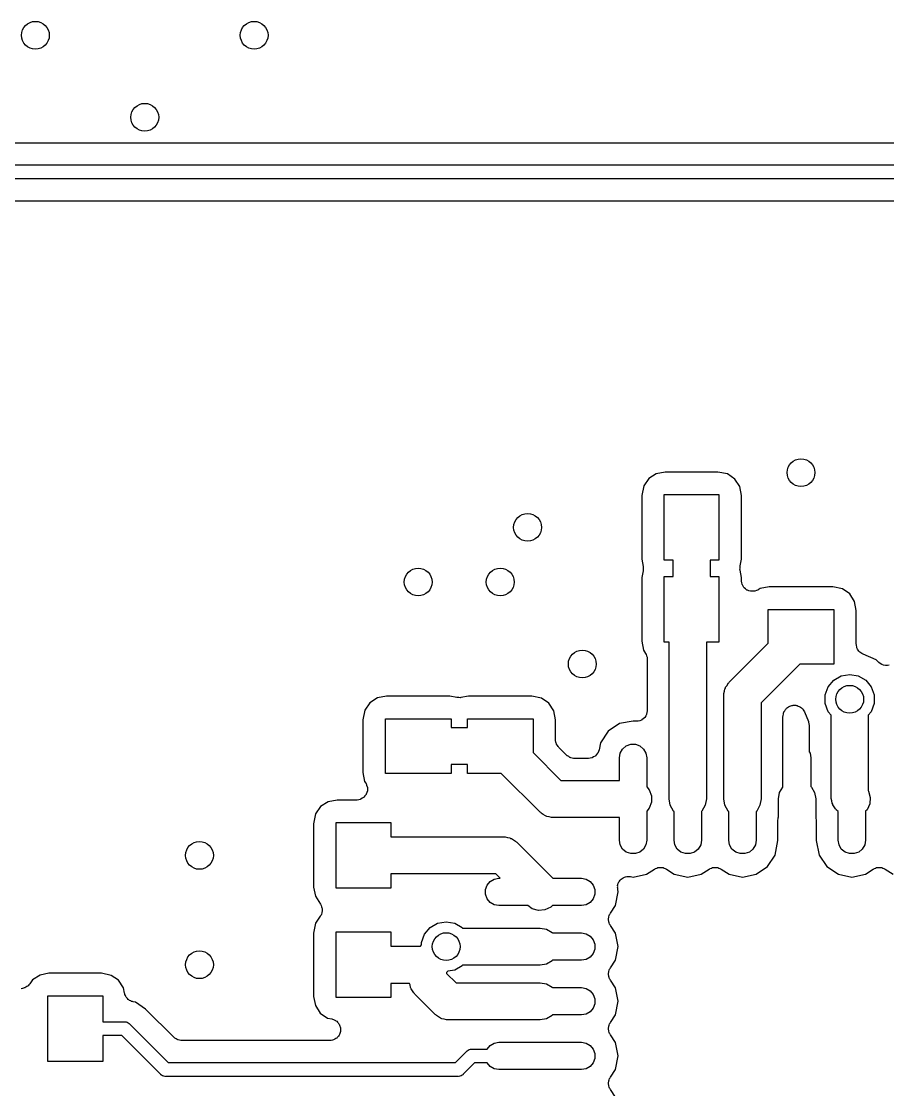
# Model space of a CAD drawing. Extents: x 85 to 210, y -138 to -65.
# Drawn here: x 147.12 to 155.04, y -122.14 to -112.37 of the extents above; entities that cross this region are included whole.
import ezdxf

# ---------------------------------------------------------------- set-up
doc = ezdxf.new("R2010")
doc.units = 0
doc.header["$MEASUREMENT"] = 0
doc.layers.add('BLACK', color=7, linetype='CONTINUOUS')

msp = doc.modelspace()

# ---------------------------------------------------------------- linework, layer by layer
at = {"layer": 'Black'}
for p, q in [((160.599, -113.486), (140.01, -113.486)), ((140, -113.686), (160.724, -113.686)), ((160.75, -113.813), (140.026, -113.813)), ((140.151, -114.013), (160.74, -114.013)), ((152.927, -116.51), (152.858, -116.554)), ((153.009, -116.494), (152.927, -116.51)), ((153.49, -116.494), (153.009, -116.494)), ((153.579, -116.512), (153.49, -116.494)), ((153.646, -116.558), (153.579, -116.512)), ((152.812, -116.621), (152.794, -116.71)), ((152.858, -116.554), (152.812, -116.621)), ((153.69, -116.627), (153.646, -116.558)), ((153.706, -116.709), (153.69, -116.627)), ((152.794, -116.71), (152.794, -117.291)), ((153, -117.3), (153, -116.7)), ((153, -116.7), (153.5, -116.7)), ((153.5, -116.7), (153.5, -117.3)), ((153.706, -117.29), (153.706, -116.709)), ((152.794, -117.291), (152.807, -117.359)), ((153.08, -117.3), (153, -117.3)), ((153.08, -117.45), (153.08, -117.3)), ((153.5, -117.3), (153.42, -117.3)), ((153.42, -117.3), (153.42, -117.45)), ((153.693, -117.352), (153.706, -117.29)), ((152.807, -117.398), (152.794, -117.46)), ((152.807, -117.359), (152.807, -117.361)), ((152.807, -117.361), (152.808, -117.363)), ((152.808, -117.363), (152.807, -117.378)), ((152.807, -117.378), (152.807, -117.394)), ((152.807, -117.394), (152.807, -117.396)), ((152.807, -117.396), (152.807, -117.398)), ((153.692, -117.387), (153.693, -117.372)), ((153.693, -117.389), (153.692, -117.387)), ((153.693, -117.354), (153.693, -117.352)), ((153.693, -117.356), (153.693, -117.354)), ((153.693, -117.372), (153.693, -117.356)), ((153.693, -117.391), (153.693, -117.389)), ((153.706, -117.459), (153.693, -117.391)), ((152.794, -117.46), (152.794, -118.041)), ((153, -118.05), (153, -117.45)), ((153, -117.45), (153.08, -117.45)), ((153.42, -117.45), (153.5, -117.45)), ((153.5, -117.45), (153.5, -118.05)), ((153.706, -117.486), (153.706, -117.459)), ((153.706, -117.489), (153.706, -117.486)), ((153.706, -117.491), (153.706, -117.489)), ((153.709, -117.506), (153.706, -117.491)), ((153.712, -117.52), (153.709, -117.506)), ((153.713, -117.523), (153.712, -117.52)), ((153.714, -117.525), (153.713, -117.523)), ((153.722, -117.538), (153.714, -117.525)), ((153.729, -117.551), (153.722, -117.538)), ((153.731, -117.552), (153.729, -117.551)), ((153.732, -117.554), (153.731, -117.552)), ((153.744, -117.563), (153.732, -117.554)), ((153.756, -117.573), (153.744, -117.563)), ((153.758, -117.574), (153.756, -117.573)), ((153.76, -117.575), (153.758, -117.574)), ((153.774, -117.58), (153.76, -117.575)), ((153.789, -117.585), (153.774, -117.58)), ((153.791, -117.585), (153.789, -117.585)), ((153.793, -117.585), (153.791, -117.585)), ((153.808, -117.585), (153.793, -117.585)), ((153.823, -117.585), (153.808, -117.585)), ((153.826, -117.584), (153.823, -117.585)), ((153.828, -117.584), (153.826, -117.584)), ((153.842, -117.578), (153.828, -117.584)), ((153.856, -117.573), (153.842, -117.578)), ((153.858, -117.571), (153.856, -117.573)), ((153.86, -117.57), (153.858, -117.571)), ((153.877, -117.56), (153.86, -117.57)), ((153.959, -117.544), (153.877, -117.56)), ((154.54, -117.544), (153.959, -117.544)), ((154.629, -117.562), (154.54, -117.544)), ((154.696, -117.608), (154.629, -117.562)), ((154.74, -117.677), (154.696, -117.608)), ((154.756, -117.759), (154.74, -117.677)), ((153.95, -118.06), (153.95, -117.75)), ((153.95, -117.75), (154.55, -117.75)), ((154.55, -117.75), (154.55, -118.25)), ((154.756, -118.068), (154.756, -117.759)), ((152.794, -118.041), (152.81, -118.123)), ((153.045, -118.05), (153, -118.05)), ((153.045, -119.484), (153.045, -118.05)), ((153.5, -118.05), (153.385, -118.05)), ((153.385, -118.05), (153.385, -119.484)), ((153.595, -118.415), (153.95, -118.06)), ((154.757, -118.075), (154.756, -118.068)), ((154.757, -118.081), (154.757, -118.075)), ((154.76, -118.092), (154.757, -118.081)), ((154.762, -118.102), (154.76, -118.092)), ((154.765, -118.108), (154.762, -118.102)), ((152.81, -118.123), (152.829, -118.154)), ((152.829, -118.154), (152.834, -118.164)), ((152.834, -118.164), (152.839, -118.174)), ((152.839, -118.174), (152.84, -118.18)), ((152.84, -118.18), (152.843, -118.186)), ((152.843, -118.186), (152.843, -118.197)), ((152.843, -118.197), (152.845, -118.208)), ((154.767, -118.114), (154.765, -118.108)), ((154.774, -118.123), (154.767, -118.114)), ((154.779, -118.132), (154.774, -118.123)), ((154.784, -118.137), (154.779, -118.132)), ((154.788, -118.142), (154.784, -118.137)), ((154.797, -118.148), (154.788, -118.142)), ((154.806, -118.155), (154.797, -118.148)), ((154.812, -118.157), (154.806, -118.155)), ((154.818, -118.161), (154.812, -118.157)), ((154.938, -118.211), (154.818, -118.161)), ((152.845, -118.208), (152.845, -118.675)), ((154.24, -118.25), (153.885, -118.605)), ((154.55, -118.25), (154.24, -118.25)), ((154.962, -118.235), (154.938, -118.211)), ((154.975, -118.244), (154.962, -118.235)), ((154.989, -118.254), (154.975, -118.244)), ((154.99, -118.254), (154.989, -118.254)), ((155.006, -118.259), (154.99, -118.254)), ((154.99, -118.254), (154.99, -118.254)), ((155.022, -118.263), (155.006, -118.259)), ((155.023, -118.263), (155.022, -118.263)), ((155.024, -118.263), (155.023, -118.263)), ((155.04, -118.262), (155.024, -118.263)), ((155.057, -118.261), (155.04, -118.262)), ((154.499, -118.459), (154.55, -118.398)), ((154.55, -118.398), (154.618, -118.358)), ((154.618, -118.358), (154.696, -118.345)), ((154.696, -118.345), (154.774, -118.358)), ((154.774, -118.358), (154.843, -118.398)), ((154.843, -118.398), (154.893, -118.459)), ((153.552, -118.499), (153.555, -118.477)), ((153.555, -118.477), (153.559, -118.47)), ((153.559, -118.47), (153.561, -118.463)), ((153.561, -118.463), (153.574, -118.445)), ((153.574, -118.445), (153.585, -118.426)), ((153.585, -118.426), (153.591, -118.421)), ((153.591, -118.421), (153.595, -118.415)), ((154.472, -118.533), (154.499, -118.459)), ((154.893, -118.459), (154.92, -118.533)), ((150.377, -118.56), (150.308, -118.604)), ((150.459, -118.544), (150.377, -118.56)), ((151.04, -118.544), (150.459, -118.544)), ((151.102, -118.557), (151.04, -118.544)), ((151.104, -118.557), (151.102, -118.557)), ((151.106, -118.557), (151.104, -118.557)), ((151.122, -118.557), (151.106, -118.557)), ((151.137, -118.558), (151.122, -118.557)), ((151.139, -118.557), (151.137, -118.558)), ((151.141, -118.557), (151.139, -118.557)), ((151.209, -118.544), (151.141, -118.557)), ((151.79, -118.544), (151.209, -118.544)), ((151.879, -118.562), (151.79, -118.544)), ((151.946, -118.608), (151.879, -118.562)), ((153.545, -118.535), (153.546, -118.528)), ((153.545, -119.484), (153.545, -118.535)), ((153.546, -118.52), (153.552, -118.499)), ((153.546, -118.528), (153.546, -118.52)), ((154.472, -118.612), (154.472, -118.533)), ((154.92, -118.533), (154.92, -118.612)), ((150.262, -118.671), (150.244, -118.76)), ((150.308, -118.604), (150.262, -118.671)), ((151.99, -118.677), (151.946, -118.608)), ((152.006, -118.759), (151.99, -118.677)), ((152.842, -118.693), (152.839, -118.709)), ((152.845, -118.677), (152.842, -118.693)), ((152.845, -118.675), (152.845, -118.676)), ((152.845, -118.676), (152.845, -118.677)), ((153.885, -118.605), (153.885, -119.484)), ((154.091, -118.695), (154.093, -118.692)), ((154.093, -118.692), (154.094, -118.687)), ((154.094, -118.687), (154.102, -118.677)), ((154.102, -118.677), (154.109, -118.665)), ((154.109, -118.665), (154.112, -118.662)), ((154.112, -118.662), (154.114, -118.659)), ((154.114, -118.659), (154.118, -118.655)), ((154.118, -118.655), (154.127, -118.649)), ((154.127, -118.649), (154.135, -118.641)), ((154.135, -118.641), (154.142, -118.639)), ((154.142, -118.639), (154.147, -118.635)), ((154.147, -118.635), (154.157, -118.632)), ((154.157, -118.632), (154.168, -118.628)), ((154.168, -118.628), (154.174, -118.628)), ((154.174, -118.628), (154.18, -118.626)), ((154.18, -118.626), (154.191, -118.627)), ((154.191, -118.627), (154.202, -118.626)), ((154.202, -118.626), (154.208, -118.628)), ((154.208, -118.628), (154.215, -118.629)), ((154.215, -118.629), (154.225, -118.634)), ((154.225, -118.634), (154.235, -118.637)), ((154.235, -118.637), (154.241, -118.641)), ((154.241, -118.641), (154.246, -118.644)), ((154.246, -118.644), (154.254, -118.651)), ((154.254, -118.651), (154.263, -118.658)), ((154.263, -118.658), (154.266, -118.664)), ((154.266, -118.664), (154.271, -118.668)), ((154.271, -118.668), (154.276, -118.678)), ((154.276, -118.678), (154.282, -118.687)), ((154.282, -118.687), (154.319, -118.777)), ((154.499, -118.686), (154.472, -118.612)), ((154.526, -118.719), (154.499, -118.686)), ((154.893, -118.686), (154.866, -118.719)), ((154.92, -118.612), (154.893, -118.686)), ((150.244, -118.76), (150.244, -119.241)), ((150.45, -119.25), (150.45, -118.75)), ((150.45, -118.75), (151.05, -118.75)), ((151.05, -118.75), (151.05, -118.83)), ((151.2, -118.83), (151.2, -118.75)), ((151.2, -118.75), (151.8, -118.75)), ((151.8, -118.75), (151.8, -119.06)), ((152.006, -118.941), (152.006, -118.759)), ((152.715, -118.771), (152.592, -118.795)), ((152.726, -118.773), (152.715, -118.771)), ((152.727, -118.773), (152.726, -118.773)), ((152.728, -118.773), (152.727, -118.773)), ((152.744, -118.773), (152.728, -118.773)), ((152.76, -118.773), (152.744, -118.773)), ((152.761, -118.773), (152.76, -118.773)), ((152.762, -118.773), (152.761, -118.773)), ((152.778, -118.768), (152.762, -118.773)), ((152.793, -118.762), (152.778, -118.768)), ((152.794, -118.762), (152.793, -118.762)), ((152.795, -118.761), (152.794, -118.762)), ((152.808, -118.751), (152.795, -118.761)), ((152.82, -118.741), (152.808, -118.751)), ((152.821, -118.74), (152.82, -118.741)), ((152.822, -118.739), (152.821, -118.74)), ((152.83, -118.725), (152.822, -118.739)), ((152.838, -118.711), (152.83, -118.725)), ((152.839, -118.71), (152.838, -118.711)), ((152.839, -118.709), (152.839, -118.71)), ((154.085, -118.73), (154.086, -118.725)), ((154.085, -119.375), (154.085, -118.73)), ((154.086, -118.721), (154.089, -118.708)), ((154.086, -118.725), (154.086, -118.721)), ((154.089, -118.708), (154.091, -118.695)), ((154.319, -118.777), (154.319, -118.779)), ((154.319, -118.779), (154.32, -118.781)), ((154.32, -118.781), (154.323, -118.796)), ((154.526, -119.465), (154.526, -118.719)), ((154.866, -118.719), (154.866, -119.408)), ((151.05, -118.83), (151.2, -118.83)), ((152.487, -118.865), (152.417, -118.97)), ((152.592, -118.795), (152.487, -118.865)), ((154.323, -118.796), (154.326, -118.811)), ((154.326, -118.811), (154.326, -118.813)), ((154.326, -118.813), (154.326, -118.815)), ((154.326, -118.815), (154.326, -119.053)), ((152.007, -118.946), (152.006, -118.941)), ((152.006, -118.95), (152.007, -118.946)), ((152.01, -118.963), (152.006, -118.95)), ((152.012, -118.975), (152.01, -118.963)), ((152.014, -118.979), (152.012, -118.975)), ((152.015, -118.983), (152.014, -118.979)), ((152.023, -118.994), (152.015, -118.983)), ((152.417, -118.97), (152.404, -119.034)), ((152.653, -118.999), (152.693, -118.984)), ((152.693, -118.984), (152.737, -118.984)), ((152.737, -118.984), (152.778, -118.999)), ((151.8, -119.06), (152.055, -119.314)), ((152.029, -119.005), (152.023, -118.994)), ((152.033, -119.008), (152.029, -119.005)), ((152.035, -119.012), (152.033, -119.008)), ((152.108, -119.085), (152.035, -119.012)), ((152.381, -119.078), (152.37, -119.091)), ((152.391, -119.066), (152.381, -119.078)), ((152.392, -119.065), (152.391, -119.066)), ((152.393, -119.064), (152.392, -119.065)), ((152.398, -119.049), (152.393, -119.064)), ((152.404, -119.034), (152.398, -119.049)), ((152.59, -119.107), (152.598, -119.065)), ((152.598, -119.065), (152.619, -119.027)), ((152.619, -119.027), (152.653, -118.999)), ((152.778, -118.999), (152.811, -119.027)), ((152.811, -119.027), (152.833, -119.065)), ((152.833, -119.065), (152.84, -119.107)), ((154.326, -119.053), (154.333, -119.065)), ((154.333, -119.065), (154.34, -119.107)), ((151.2, -119.17), (151.05, -119.17)), ((151.05, -119.17), (151.05, -119.25)), ((151.2, -119.25), (151.2, -119.17)), ((152.112, -119.088), (152.108, -119.085)), ((152.115, -119.091), (152.112, -119.088)), ((152.126, -119.097), (152.115, -119.091)), ((152.137, -119.105), (152.126, -119.097)), ((152.141, -119.106), (152.137, -119.105)), ((152.145, -119.108), (152.141, -119.106)), ((152.158, -119.111), (152.145, -119.108)), ((152.17, -119.114), (152.158, -119.111)), ((152.175, -119.114), (152.17, -119.114)), ((152.179, -119.114), (152.175, -119.114)), ((152.306, -119.114), (152.179, -119.114)), ((152.322, -119.112), (152.306, -119.114)), ((152.338, -119.109), (152.322, -119.112)), ((152.339, -119.109), (152.338, -119.109)), ((152.34, -119.108), (152.339, -119.109)), ((152.354, -119.1), (152.34, -119.108)), ((152.368, -119.092), (152.354, -119.1)), ((152.369, -119.092), (152.368, -119.092)), ((152.37, -119.091), (152.369, -119.092)), ((152.59, -119.314), (152.59, -119.107)), ((152.84, -119.107), (152.84, -119.373)), ((154.34, -119.107), (154.34, -119.371)), ((150.244, -119.241), (150.26, -119.323)), ((151.05, -119.25), (150.45, -119.25)), ((151.51, -119.25), (151.2, -119.25)), ((151.864, -119.605), (151.51, -119.25)), ((150.26, -119.323), (150.27, -119.34)), ((150.27, -119.34), (150.271, -119.342)), ((150.271, -119.342), (150.273, -119.344)), ((150.273, -119.344), (150.278, -119.358)), ((150.278, -119.358), (150.284, -119.372)), ((150.284, -119.372), (150.284, -119.374)), ((150.284, -119.374), (150.285, -119.377)), ((150.285, -119.377), (150.285, -119.392)), ((152.055, -119.314), (152.59, -119.314)), ((152.84, -119.373), (152.862, -119.399)), ((154.055, -119.426), (154.085, -119.375)), ((154.085, -119.375), (154.085, -119.375)), ((154.34, -119.371), (154.345, -119.375)), ((154.345, -119.375), (154.375, -119.426)), ((150.251, -119.471), (150.238, -119.478)), ((150.252, -119.469), (150.251, -119.471)), ((150.254, -119.468), (150.252, -119.469)), ((150.263, -119.456), (150.254, -119.468)), ((150.273, -119.444), (150.263, -119.456)), ((150.274, -119.442), (150.273, -119.444)), ((150.275, -119.44), (150.274, -119.442)), ((150.28, -119.426), (150.275, -119.44)), ((150.285, -119.411), (150.28, -119.426)), ((150.285, -119.392), (150.285, -119.407)), ((150.285, -119.407), (150.285, -119.409)), ((150.285, -119.409), (150.285, -119.411)), ((152.862, -119.399), (152.883, -119.455)), ((152.883, -119.455), (152.883, -119.514)), ((154.045, -119.484), (154.055, -119.426)), ((154.375, -119.426), (154.385, -119.484)), ((154.527, -119.473), (154.526, -119.465)), ((154.527, -119.48), (154.527, -119.473)), ((154.866, -119.408), (154.869, -119.413)), ((154.869, -119.413), (154.884, -119.47)), ((154.884, -119.47), (154.879, -119.528)), ((149.858, -119.554), (149.812, -119.621)), ((149.927, -119.51), (149.858, -119.554)), ((150.009, -119.494), (149.927, -119.51)), ((150.186, -119.494), (150.009, -119.494)), ((150.189, -119.494), (150.186, -119.494)), ((150.191, -119.494), (150.189, -119.494)), ((150.206, -119.491), (150.191, -119.494)), ((150.22, -119.488), (150.206, -119.491)), ((150.223, -119.487), (150.22, -119.488)), ((150.225, -119.486), (150.223, -119.487)), ((150.238, -119.478), (150.225, -119.486)), ((152.862, -119.569), (152.84, -119.596)), ((152.883, -119.514), (152.862, -119.569)), ((153.055, -119.542), (153.045, -119.484)), ((153.085, -119.594), (153.055, -119.542)), ((153.375, -119.542), (153.345, -119.594)), ((153.385, -119.484), (153.375, -119.542)), ((153.555, -119.542), (153.545, -119.484)), ((153.585, -119.594), (153.555, -119.542)), ((153.875, -119.542), (153.845, -119.594)), ((153.885, -119.484), (153.875, -119.542)), ((154.045, -119.649), (154.045, -119.484)), ((154.385, -119.484), (154.385, -119.659)), ((154.532, -119.502), (154.527, -119.48)), ((154.536, -119.523), (154.532, -119.502)), ((154.54, -119.53), (154.536, -119.523)), ((154.542, -119.537), (154.54, -119.53)), ((154.555, -119.555), (154.542, -119.537)), ((154.566, -119.575), (154.555, -119.555)), ((154.879, -119.528), (154.854, -119.582)), ((149.812, -119.621), (149.794, -119.71)), ((151.87, -119.609), (151.864, -119.605)), ((151.875, -119.615), (151.87, -119.609)), ((151.894, -119.626), (151.875, -119.615)), ((151.913, -119.638), (151.894, -119.626)), ((151.92, -119.64), (151.913, -119.638)), ((151.926, -119.644), (151.92, -119.64)), ((151.948, -119.648), (151.926, -119.644)), ((151.97, -119.654), (151.948, -119.648)), ((151.977, -119.653), (151.97, -119.654)), ((151.984, -119.654), (151.977, -119.653)), ((152.59, -119.654), (151.984, -119.654)), ((152.59, -119.861), (152.59, -119.654)), ((152.84, -119.596), (152.84, -119.861)), ((153.09, -119.598), (153.085, -119.594)), ((153.09, -119.861), (153.09, -119.598)), ((153.345, -119.594), (153.34, -119.598)), ((153.34, -119.598), (153.34, -119.861)), ((153.59, -119.598), (153.585, -119.594)), ((153.59, -119.861), (153.59, -119.598)), ((153.845, -119.594), (153.84, -119.598)), ((153.84, -119.598), (153.84, -119.861)), ((154.04, -119.678), (154.042, -119.666)), ((154.042, -119.666), (154.043, -119.654)), ((154.043, -119.654), (154.045, -119.649)), ((154.385, -119.659), (154.387, -119.664)), ((154.387, -119.664), (154.388, -119.676)), ((154.572, -119.579), (154.566, -119.575)), ((154.576, -119.586), (154.572, -119.579)), ((154.59, -119.6), (154.576, -119.586)), ((154.59, -119.861), (154.59, -119.6)), ((154.854, -119.582), (154.84, -119.596)), ((154.84, -119.596), (154.84, -119.861)), ((149.794, -119.71), (149.794, -120.291)), ((150, -120.3), (150, -119.7)), ((150, -119.7), (150.5, -119.7)), ((150.5, -119.7), (150.5, -119.83)), ((154.04, -119.865), (154.04, -119.678)), ((154.388, -119.676), (154.39, -119.687)), ((154.39, -119.687), (154.39, -119.865)), ((150.5, -119.83), (151.531, -119.83)), ((151.531, -119.83), (151.538, -119.831)), ((151.538, -119.831), (151.546, -119.831)), ((151.546, -119.831), (151.567, -119.836)), ((151.567, -119.836), (151.589, -119.84)), ((151.589, -119.84), (151.595, -119.844)), ((151.595, -119.844), (151.603, -119.846)), ((151.603, -119.846), (151.621, -119.859)), ((151.621, -119.859), (151.64, -119.87)), ((152.598, -119.904), (152.59, -119.861)), ((152.84, -119.861), (152.833, -119.904)), ((153.098, -119.904), (153.09, -119.861)), ((153.34, -119.861), (153.333, -119.904)), ((153.598, -119.904), (153.59, -119.861)), ((153.84, -119.861), (153.833, -119.904)), ((154.014, -119.999), (154.04, -119.865)), ((154.39, -119.865), (154.417, -119.999)), ((154.598, -119.904), (154.59, -119.861)), ((154.84, -119.861), (154.833, -119.904)), ((151.64, -119.87), (151.645, -119.876)), ((151.645, -119.876), (151.651, -119.88)), ((151.651, -119.88), (151.981, -120.209)), ((152.619, -119.942), (152.598, -119.904)), ((152.653, -119.97), (152.619, -119.942)), ((152.811, -119.942), (152.778, -119.97)), ((152.833, -119.904), (152.811, -119.942)), ((153.119, -119.942), (153.098, -119.904)), ((153.153, -119.97), (153.119, -119.942)), ((153.311, -119.942), (153.278, -119.97)), ((153.333, -119.904), (153.311, -119.942)), ((153.619, -119.942), (153.598, -119.904)), ((153.653, -119.97), (153.619, -119.942)), ((153.811, -119.942), (153.778, -119.97)), ((153.833, -119.904), (153.811, -119.942)), ((154.619, -119.942), (154.598, -119.904)), ((154.653, -119.97), (154.619, -119.942)), ((154.811, -119.942), (154.778, -119.97)), ((154.833, -119.904), (154.811, -119.942)), ((152.693, -119.984), (152.653, -119.97)), ((152.737, -119.984), (152.693, -119.984)), ((152.778, -119.97), (152.737, -119.984)), ((153.193, -119.984), (153.153, -119.97)), ((153.237, -119.984), (153.193, -119.984)), ((153.278, -119.97), (153.237, -119.984)), ((153.693, -119.984), (153.653, -119.97)), ((153.737, -119.984), (153.693, -119.984)), ((153.778, -119.97), (153.737, -119.984)), ((153.944, -120.103), (154.014, -119.999)), ((154.417, -119.999), (154.487, -120.103)), ((154.693, -119.984), (154.653, -119.97)), ((154.737, -119.984), (154.693, -119.984)), ((154.778, -119.97), (154.737, -119.984)), ((152.839, -120.173), (152.91, -120.126)), ((152.91, -120.126), (152.916, -120.124)), ((152.916, -120.124), (152.921, -120.12)), ((152.921, -120.12), (152.931, -120.117)), ((152.931, -120.117), (152.941, -120.112)), ((152.941, -120.112), (152.948, -120.112)), ((152.948, -120.112), (152.954, -120.11)), ((152.954, -120.11), (152.965, -120.111)), ((152.965, -120.111), (152.976, -120.11)), ((152.976, -120.11), (152.982, -120.112)), ((152.982, -120.112), (152.989, -120.112)), ((152.989, -120.112), (152.999, -120.117)), ((152.999, -120.117), (153.009, -120.12)), ((153.009, -120.12), (153.015, -120.124)), ((153.015, -120.124), (153.021, -120.126)), ((153.021, -120.126), (153.092, -120.173)), ((153.339, -120.173), (153.41, -120.126)), ((153.41, -120.126), (153.416, -120.124)), ((153.416, -120.124), (153.421, -120.12)), ((153.421, -120.12), (153.431, -120.117)), ((153.431, -120.117), (153.441, -120.112)), ((153.441, -120.112), (153.448, -120.112)), ((153.448, -120.112), (153.454, -120.11)), ((153.454, -120.11), (153.465, -120.111)), ((153.465, -120.111), (153.476, -120.11)), ((153.476, -120.11), (153.482, -120.112)), ((153.482, -120.112), (153.489, -120.112)), ((153.489, -120.112), (153.499, -120.117)), ((153.499, -120.117), (153.509, -120.12)), ((153.509, -120.12), (153.515, -120.124)), ((153.515, -120.124), (153.521, -120.126)), ((153.521, -120.126), (153.592, -120.173)), ((153.839, -120.173), (153.944, -120.103)), ((154.487, -120.103), (154.592, -120.173)), ((154.839, -120.173), (154.91, -120.126)), ((154.91, -120.126), (154.916, -120.124)), ((154.916, -120.124), (154.921, -120.12)), ((154.921, -120.12), (154.931, -120.117)), ((154.931, -120.117), (154.941, -120.112)), ((154.941, -120.112), (154.948, -120.112)), ((154.948, -120.112), (154.954, -120.11)), ((154.954, -120.11), (154.965, -120.111)), ((154.965, -120.111), (154.976, -120.11)), ((154.976, -120.11), (154.982, -120.112)), ((154.982, -120.112), (154.989, -120.112)), ((154.989, -120.112), (154.999, -120.117)), ((154.999, -120.117), (155.009, -120.12)), ((155.009, -120.12), (155.015, -120.124)), ((155.015, -120.124), (155.021, -120.126)), ((155.021, -120.126), (155.092, -120.173)), ((151.46, -120.17), (150.5, -120.17)), ((150.5, -120.17), (150.5, -120.3)), ((151.38, -120.272), (151.408, -120.239)), ((151.408, -120.239), (151.445, -120.217)), ((151.445, -120.217), (151.488, -120.209)), ((151.5, -120.209), (151.46, -120.17)), ((151.488, -120.209), (151.5, -120.209)), ((151.981, -120.209), (152.242, -120.209)), ((152.242, -120.209), (152.285, -120.217)), ((152.285, -120.217), (152.322, -120.239)), ((152.322, -120.239), (152.35, -120.272)), ((152.577, -120.266), (152.579, -120.255)), ((152.579, -120.255), (152.582, -120.25)), ((152.582, -120.25), (152.585, -120.243)), ((152.585, -120.243), (152.591, -120.235)), ((152.591, -120.235), (152.597, -120.226)), ((152.597, -120.226), (152.602, -120.221)), ((152.602, -120.221), (152.606, -120.216)), ((152.606, -120.216), (152.616, -120.211)), ((152.616, -120.211), (152.624, -120.204)), ((152.624, -120.204), (152.63, -120.202)), ((152.63, -120.202), (152.636, -120.198)), ((152.636, -120.198), (152.647, -120.196)), ((152.647, -120.196), (152.657, -120.193)), ((152.657, -120.193), (152.664, -120.193)), ((152.664, -120.193), (152.67, -120.192)), ((152.67, -120.192), (152.681, -120.193)), ((152.681, -120.193), (152.692, -120.193)), ((152.692, -120.193), (152.715, -120.198)), ((152.715, -120.198), (152.839, -120.173)), ((153.092, -120.173), (153.215, -120.198)), ((153.215, -120.198), (153.339, -120.173)), ((153.592, -120.173), (153.715, -120.198)), ((153.715, -120.198), (153.839, -120.173)), ((154.592, -120.173), (154.715, -120.198)), ((154.715, -120.198), (154.839, -120.173)), ((149.794, -120.291), (149.81, -120.373)), ((150.5, -120.3), (150, -120.3)), ((151.365, -120.313), (151.38, -120.272)), ((151.365, -120.356), (151.365, -120.313)), ((152.35, -120.272), (152.365, -120.313)), ((152.365, -120.313), (152.365, -120.356)), ((152.554, -120.458), (152.579, -120.334)), ((152.572, -120.289), (152.574, -120.283)), ((152.574, -120.3), (152.572, -120.289)), ((152.573, -120.276), (152.577, -120.266)), ((152.574, -120.283), (152.573, -120.276)), ((152.574, -120.311), (152.574, -120.3)), ((152.579, -120.334), (152.574, -120.311)), ((149.81, -120.373), (149.857, -120.447)), ((149.857, -120.447), (149.859, -120.453)), ((151.38, -120.397), (151.365, -120.356)), ((151.408, -120.43), (151.38, -120.397)), ((151.445, -120.452), (151.408, -120.43)), ((152.322, -120.43), (152.285, -120.452)), ((152.35, -120.397), (152.322, -120.43)), ((152.365, -120.356), (152.35, -120.397)), ((149.862, -120.547), (149.858, -120.552)), ((149.859, -120.453), (149.863, -120.458)), ((149.865, -120.536), (149.862, -120.547)), ((149.863, -120.458), (149.866, -120.469)), ((149.87, -120.526), (149.865, -120.536)), ((149.866, -120.469), (149.87, -120.479)), ((149.87, -120.479), (149.871, -120.485)), ((149.872, -120.514), (149.87, -120.52)), ((149.87, -120.52), (149.87, -120.526)), ((149.871, -120.485), (149.872, -120.491)), ((149.872, -120.491), (149.872, -120.502)), ((149.872, -120.502), (149.872, -120.514)), ((151.488, -120.459), (151.445, -120.452)), ((151.752, -120.459), (151.488, -120.459)), ((151.793, -120.488), (151.752, -120.459)), ((151.85, -120.504), (151.793, -120.488)), ((151.909, -120.499), (151.85, -120.504)), ((151.963, -120.474), (151.909, -120.499)), ((151.977, -120.459), (151.963, -120.474)), ((152.242, -120.459), (151.977, -120.459)), ((152.285, -120.452), (152.242, -120.459)), ((152.497, -120.551), (152.5, -120.54)), ((152.5, -120.54), (152.504, -120.535)), ((152.504, -120.535), (152.507, -120.529)), ((152.507, -120.529), (152.554, -120.458)), ((149.812, -120.621), (149.794, -120.71)), ((149.855, -120.557), (149.812, -120.621)), ((149.858, -120.552), (149.855, -120.557)), ((150.859, -120.66), (150.928, -120.62)), ((150.928, -120.62), (151.006, -120.606)), ((151.006, -120.606), (151.084, -120.62)), ((151.084, -120.62), (151.152, -120.66)), ((152.491, -120.573), (152.493, -120.567)), ((152.491, -120.584), (152.491, -120.573)), ((152.491, -120.595), (152.491, -120.584)), ((152.493, -120.602), (152.491, -120.595)), ((152.493, -120.561), (152.497, -120.551)), ((152.493, -120.567), (152.493, -120.561)), ((152.493, -120.608), (152.493, -120.602)), ((152.497, -120.618), (152.493, -120.608)), ((152.5, -120.629), (152.497, -120.618)), ((152.504, -120.634), (152.5, -120.629)), ((152.507, -120.64), (152.504, -120.634)), ((152.554, -120.711), (152.507, -120.64)), ((149.794, -120.71), (149.794, -121.291)), ((150, -121.3), (150, -120.7)), ((150, -120.7), (150.5, -120.7)), ((150.5, -120.7), (150.5, -120.83)), ((150.781, -120.795), (150.808, -120.72)), ((150.808, -120.72), (150.859, -120.66)), ((151.152, -120.66), (151.156, -120.664)), ((151.156, -120.664), (151.865, -120.664)), ((151.865, -120.664), (151.923, -120.675)), ((151.923, -120.675), (151.974, -120.704)), ((151.974, -120.704), (151.979, -120.709)), ((151.979, -120.709), (152.242, -120.709)), ((152.242, -120.709), (152.285, -120.717)), ((152.285, -120.717), (152.322, -120.739)), ((152.322, -120.739), (152.35, -120.772)), ((152.579, -120.834), (152.554, -120.711)), ((150.5, -120.83), (150.77, -120.83)), ((150.77, -120.83), (150.781, -120.818)), ((150.781, -120.818), (150.781, -120.795)), ((152.35, -120.772), (152.365, -120.813)), ((152.365, -120.813), (152.365, -120.856)), ((152.554, -120.958), (152.579, -120.834)), ((152.322, -120.93), (152.285, -120.952)), ((152.35, -120.897), (152.322, -120.93)), ((152.365, -120.856), (152.35, -120.897)), ((151.152, -121.009), (151.084, -121.048)), ((151.156, -121.004), (151.152, -121.009)), ((151.865, -121.004), (151.156, -121.004)), ((151.923, -120.994), (151.865, -121.004)), ((151.974, -120.965), (151.923, -120.994)), ((151.979, -120.959), (151.974, -120.965)), ((152.242, -120.959), (151.979, -120.959)), ((152.285, -120.952), (152.242, -120.959)), ((152.5, -121.04), (152.504, -121.035)), ((152.504, -121.035), (152.507, -121.029)), ((152.507, -121.029), (152.554, -120.958)), ((147.292, -121.094), (147.223, -121.138)), ((147.374, -121.078), (147.292, -121.094)), ((147.855, -121.078), (147.374, -121.078)), ((147.944, -121.097), (147.855, -121.078)), ((148.011, -121.142), (147.944, -121.097)), ((151.021, -121.06), (151.01, -121.07)), ((151.01, -121.07), (151.01, -121.079)), ((151.01, -121.079), (151.096, -121.164)), ((151.084, -121.048), (151.021, -121.06)), ((152.491, -121.073), (152.493, -121.067)), ((152.491, -121.084), (152.491, -121.073)), ((152.491, -121.095), (152.491, -121.084)), ((152.493, -121.102), (152.491, -121.095)), ((152.493, -121.061), (152.497, -121.051)), ((152.493, -121.067), (152.493, -121.061)), ((152.493, -121.108), (152.493, -121.102)), ((152.497, -121.118), (152.493, -121.108)), ((152.497, -121.051), (152.5, -121.04)), ((152.5, -121.129), (152.497, -121.118)), ((152.504, -121.134), (152.5, -121.129)), ((152.507, -121.14), (152.504, -121.134)), ((147.131, -121.216), (147.12, -121.219)), ((147.142, -121.215), (147.131, -121.216)), ((147.148, -121.212), (147.142, -121.215)), ((147.154, -121.211), (147.148, -121.212)), ((147.163, -121.205), (147.154, -121.211)), ((147.173, -121.2), (147.163, -121.205)), ((147.178, -121.196), (147.173, -121.2)), ((147.183, -121.192), (147.178, -121.196)), ((147.19, -121.183), (147.183, -121.192)), ((147.198, -121.175), (147.19, -121.183)), ((147.223, -121.138), (147.198, -121.175)), ((148.055, -121.211), (148.011, -121.142)), ((148.064, -121.259), (148.055, -121.211)), ((150.672, -121.17), (150.5, -121.17)), ((150.5, -121.17), (150.5, -121.3)), ((150.676, -121.185), (150.672, -121.17)), ((150.68, -121.207), (150.676, -121.185)), ((150.684, -121.214), (150.68, -121.207)), ((150.686, -121.221), (150.684, -121.214)), ((150.699, -121.239), (150.686, -121.221)), ((151.096, -121.164), (151.865, -121.164)), ((151.865, -121.164), (151.923, -121.175)), ((151.923, -121.175), (151.974, -121.204)), ((151.974, -121.204), (151.979, -121.209)), ((151.979, -121.209), (152.242, -121.209)), ((152.242, -121.209), (152.285, -121.217)), ((152.285, -121.217), (152.322, -121.239)), ((152.554, -121.211), (152.507, -121.14)), ((152.579, -121.334), (152.554, -121.211)), ((147.365, -121.884), (147.365, -121.284)), ((147.365, -121.284), (147.865, -121.284)), ((147.865, -121.284), (147.865, -121.521)), ((148.067, -121.265), (148.064, -121.259)), ((148.068, -121.272), (148.067, -121.265)), ((148.073, -121.282), (148.068, -121.272)), ((148.077, -121.291), (148.073, -121.282)), ((148.081, -121.297), (148.077, -121.291)), ((148.085, -121.303), (148.081, -121.297)), ((148.093, -121.31), (148.085, -121.303)), ((148.099, -121.318), (148.093, -121.31)), ((148.105, -121.321), (148.099, -121.318)), ((148.111, -121.326), (148.105, -121.321)), ((148.121, -121.33), (148.111, -121.326)), ((148.13, -121.335), (148.121, -121.33)), ((149.794, -121.291), (149.81, -121.373)), ((150.5, -121.3), (150, -121.3)), ((150.71, -121.258), (150.699, -121.239)), ((150.716, -121.263), (150.71, -121.258)), ((150.72, -121.269), (150.716, -121.263)), ((150.905, -121.455), (150.72, -121.269)), ((152.322, -121.239), (152.35, -121.272)), ((152.35, -121.272), (152.365, -121.313)), ((152.365, -121.313), (152.365, -121.356)), ((148.137, -121.336), (148.13, -121.335)), ((148.143, -121.338), (148.137, -121.336)), ((148.165, -121.343), (148.143, -121.338)), ((148.258, -121.405), (148.165, -121.343)), ((148.518, -121.665), (148.258, -121.405)), ((149.81, -121.373), (149.854, -121.442)), ((152.35, -121.397), (152.322, -121.43)), ((152.365, -121.356), (152.35, -121.397)), ((152.554, -121.458), (152.579, -121.334)), ((147.865, -121.521), (148.065, -121.521)), ((148.065, -121.521), (148.068, -121.521)), ((148.068, -121.521), (148.071, -121.521)), ((148.071, -121.521), (148.079, -121.523)), ((148.079, -121.523), (148.087, -121.525)), ((148.087, -121.525), (148.089, -121.526)), ((148.089, -121.526), (148.092, -121.527)), ((149.854, -121.442), (149.921, -121.488)), ((149.921, -121.488), (149.96, -121.496)), ((149.96, -121.496), (149.967, -121.499)), ((149.967, -121.499), (149.975, -121.5)), ((149.975, -121.5), (149.983, -121.505)), ((149.983, -121.505), (149.993, -121.509)), ((149.993, -121.509), (149.998, -121.513)), ((149.998, -121.513), (150.005, -121.517)), ((150.005, -121.517), (150.011, -121.525)), ((150.011, -121.525), (150.019, -121.532)), ((150.911, -121.459), (150.905, -121.455)), ((150.916, -121.465), (150.911, -121.459)), ((150.935, -121.476), (150.916, -121.465)), ((150.953, -121.488), (150.935, -121.476)), ((150.961, -121.49), (150.953, -121.488)), ((150.967, -121.494), (150.961, -121.49)), ((150.989, -121.498), (150.967, -121.494)), ((151.01, -121.504), (150.989, -121.498)), ((151.018, -121.503), (151.01, -121.504)), ((151.025, -121.504), (151.018, -121.503)), ((151.865, -121.504), (151.025, -121.504)), ((151.923, -121.494), (151.865, -121.504)), ((151.974, -121.465), (151.923, -121.494)), ((151.979, -121.459), (151.974, -121.465)), ((152.242, -121.459), (151.979, -121.459)), ((152.285, -121.452), (152.242, -121.459)), ((152.322, -121.43), (152.285, -121.452)), ((152.507, -121.529), (152.554, -121.458)), ((148.092, -121.527), (148.099, -121.532)), ((148.099, -121.532), (148.106, -121.536)), ((148.106, -121.536), (148.108, -121.538)), ((148.108, -121.538), (148.11, -121.539)), ((148.11, -121.539), (148.464, -121.894)), ((150.019, -121.532), (150.022, -121.538)), ((150.022, -121.538), (150.027, -121.544)), ((150.027, -121.544), (150.031, -121.553)), ((150.031, -121.553), (150.035, -121.562)), ((150.036, -121.621), (150.034, -121.63)), ((150.035, -121.562), (150.037, -121.569)), ((150.039, -121.611), (150.036, -121.621)), ((150.037, -121.569), (150.039, -121.576)), ((150.039, -121.576), (150.039, -121.586)), ((150.039, -121.586), (150.041, -121.596)), ((150.041, -121.596), (150.039, -121.604)), ((150.039, -121.604), (150.039, -121.611)), ((152.491, -121.573), (152.493, -121.567)), ((152.491, -121.584), (152.491, -121.573)), ((152.491, -121.595), (152.491, -121.584)), ((152.493, -121.602), (152.491, -121.595)), ((152.493, -121.561), (152.497, -121.551)), ((152.493, -121.567), (152.493, -121.561)), ((152.493, -121.608), (152.493, -121.602)), ((152.497, -121.618), (152.493, -121.608)), ((152.497, -121.551), (152.5, -121.54)), ((152.5, -121.629), (152.497, -121.618)), ((152.5, -121.54), (152.504, -121.535)), ((152.504, -121.535), (152.507, -121.529)), ((148.039, -121.648), (147.865, -121.648)), ((147.865, -121.648), (147.865, -121.884)), ((148.393, -122.002), (148.039, -121.648)), ((148.522, -121.667), (148.518, -121.665)), ((148.524, -121.67), (148.522, -121.667)), ((148.536, -121.677), (148.524, -121.67)), ((148.546, -121.684), (148.536, -121.677)), ((148.551, -121.686), (148.546, -121.684)), ((148.554, -121.688), (148.551, -121.686)), ((148.567, -121.69), (148.554, -121.688)), ((148.58, -121.693), (148.567, -121.69)), ((148.584, -121.693), (148.58, -121.693)), ((148.589, -121.694), (148.584, -121.693)), ((149.941, -121.694), (148.589, -121.694)), ((149.948, -121.693), (149.941, -121.694)), ((149.955, -121.693), (149.948, -121.693)), ((149.965, -121.69), (149.955, -121.693)), ((149.975, -121.688), (149.965, -121.69)), ((149.981, -121.684), (149.975, -121.688)), ((149.988, -121.682), (149.981, -121.684)), ((149.996, -121.675), (149.988, -121.682)), ((150.005, -121.67), (149.996, -121.675)), ((150.01, -121.665), (150.005, -121.67)), ((150.016, -121.66), (150.01, -121.665)), ((150.021, -121.652), (150.016, -121.66)), ((150.027, -121.644), (150.021, -121.652)), ((150.03, -121.637), (150.027, -121.644)), ((150.034, -121.63), (150.03, -121.637)), ((151.408, -121.739), (151.445, -121.717)), ((151.445, -121.717), (151.488, -121.709)), ((151.488, -121.709), (152.242, -121.709)), ((152.242, -121.709), (152.285, -121.717)), ((152.285, -121.717), (152.322, -121.739)), ((152.504, -121.634), (152.5, -121.629)), ((152.507, -121.64), (152.504, -121.634)), ((152.554, -121.711), (152.507, -121.64)), ((152.579, -121.834), (152.554, -121.711)), ((151.091, -121.894), (151.195, -121.789)), ((151.195, -121.789), (151.198, -121.788)), ((151.198, -121.788), (151.199, -121.786)), ((151.199, -121.786), (151.206, -121.782)), ((151.206, -121.782), (151.213, -121.777)), ((151.213, -121.777), (151.216, -121.776)), ((151.216, -121.776), (151.218, -121.775)), ((151.218, -121.775), (151.227, -121.773)), ((151.227, -121.773), (151.235, -121.771)), ((151.235, -121.771), (151.237, -121.771)), ((151.237, -121.771), (151.24, -121.771)), ((151.24, -121.771), (151.381, -121.771)), ((151.381, -121.771), (151.408, -121.739)), ((152.322, -121.739), (152.35, -121.772)), ((152.35, -121.772), (152.365, -121.813)), ((152.365, -121.813), (152.365, -121.856)), ((147.865, -121.884), (147.365, -121.884)), ((148.464, -121.894), (151.091, -121.894)), ((151.266, -121.898), (151.162, -122.002)), ((151.381, -121.898), (151.266, -121.898)), ((151.408, -121.93), (151.381, -121.898)), ((152.35, -121.897), (152.322, -121.93)), ((152.365, -121.856), (152.35, -121.897)), ((152.554, -121.958), (152.579, -121.834)), ((148.396, -122.004), (148.393, -122.002)), ((148.397, -122.006), (148.396, -122.004)), ((148.404, -122.01), (148.397, -122.006)), ((148.411, -122.015), (148.404, -122.01)), ((151.151, -122.01), (151.144, -122.015)), ((151.158, -122.006), (151.151, -122.01)), ((151.16, -122.004), (151.158, -122.006)), ((151.162, -122.002), (151.16, -122.004)), ((151.445, -121.952), (151.408, -121.93)), ((151.488, -121.959), (151.445, -121.952)), ((152.242, -121.959), (151.488, -121.959)), ((152.285, -121.952), (152.242, -121.959)), ((152.322, -121.93), (152.285, -121.952)), ((152.507, -122.029), (152.554, -121.958)), ((148.414, -122.016), (148.411, -122.015)), ((148.416, -122.017), (148.414, -122.016)), ((148.425, -122.018), (148.416, -122.017)), ((148.433, -122.021), (148.425, -122.018)), ((148.435, -122.02), (148.433, -122.021)), ((148.438, -122.021), (148.435, -122.02)), ((151.117, -122.021), (148.438, -122.021)), ((151.12, -122.02), (151.117, -122.021)), ((151.123, -122.021), (151.12, -122.02)), ((151.131, -122.018), (151.123, -122.021)), ((151.139, -122.017), (151.131, -122.018)), ((151.141, -122.016), (151.139, -122.017)), ((151.144, -122.015), (151.141, -122.016)), ((152.491, -122.073), (152.493, -122.067)), ((152.491, -122.084), (152.491, -122.073)), ((152.491, -122.095), (152.491, -122.084)), ((152.493, -122.102), (152.491, -122.095)), ((152.493, -122.061), (152.497, -122.051)), ((152.493, -122.067), (152.493, -122.061)), ((152.493, -122.108), (152.493, -122.102)), ((152.497, -122.118), (152.493, -122.108)), ((152.497, -122.051), (152.5, -122.04)), ((152.5, -122.04), (152.504, -122.035)), ((152.504, -122.035), (152.507, -122.029)), ((152.5, -122.129), (152.497, -122.118)), ((152.504, -122.134), (152.5, -122.129)), ((152.507, -122.14), (152.504, -122.134)), ((152.554, -122.211), (152.507, -122.14))]:
    msp.add_line(p, q, dxfattribs=at)
for centre in [(147.25, -112.5), (149.25, -112.5), (148.25, -113.25), (154.25, -116.5), (151.75, -117), (150.75, -117.5), (151.5, -117.5), (152.25, -118.25), (154.696, -118.572), (148.75, -120), (151.006, -120.834), (148.75, -121)]:
    msp.add_circle(centre, 0.127, dxfattribs=at)

doc.saveas('drawing.dxf')
